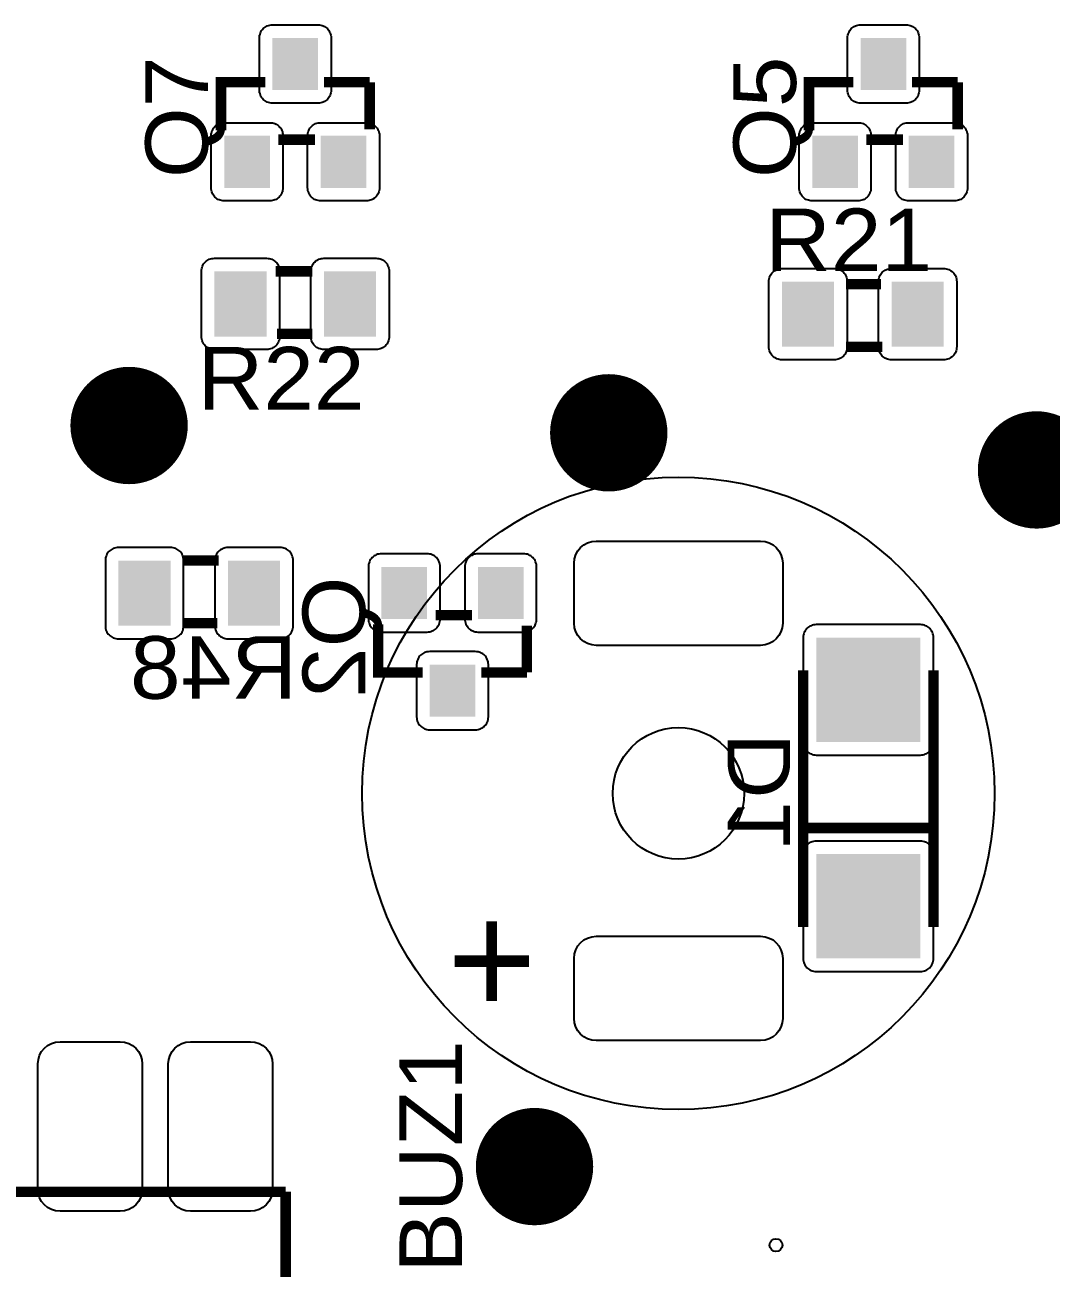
# Model space of a CAD drawing. Header units: inches. Extents: x 18.7 to 39.4, y 4.3 to 20.5.
# Drawn here: x 33.558 to 34.738, y 12.969 to 14.4 of the extents above; entities that cross this region are included whole.
import ezdxf

# ---------------------------------------------------------------- set-up
doc = ezdxf.new("R2010")
doc.units = ezdxf.units.IN
doc.header["$MEASUREMENT"] = 0
doc.styles.get("Standard").update_dxf_attribs({"font": 'arial.ttf'})

# ---------------------------------------------------------------- blocks, each defined once
blk = doc.blocks.new('RPAD')
blk.add_trace([(-0.5, -0.5), (-0.5, 0.5), (0.5, -0.5), (0.5, 0.5)])
blk = doc.blocks.new('EPAD')
at = {"const_width": 0.5}
blk.add_lwpolyline([(-0.25, 0, 1), (0.25, 0, 1)], format="xyb", close=True, dxfattribs=at)
blk = doc.blocks.new('NextionControl')
for points in [[(46.8573, 12.9191), (46.8048, 12.9191), (46.8033, 12.9192), (46.8018, 12.9194), (46.8003, 12.9198), (46.7989, 12.9203), (46.7976, 12.9209), (46.7964, 12.9216), (46.7952, 12.9225), (46.7942, 12.9234), (46.7932, 12.9245), (46.7924, 12.9257), (46.7916, 12.9269), (46.791, 12.9282), (46.7905, 12.9296), (46.7901, 12.931), (46.7899, 12.9326), (46.7898, 12.9341), (46.7898, 12.9941), (46.7899, 12.9957), (46.7901, 12.9972), (46.7905, 12.9986), (46.791, 13), (46.7916, 13.0013), (46.7924, 13.0026), (46.7932, 13.0037), (46.7942, 13.0048), (46.7952, 13.0057), (46.7964, 13.0066), (46.7976, 13.0073), (46.7989, 13.008), (46.8003, 13.0084), (46.8018, 13.0088), (46.8033, 13.009), (46.8048, 13.0091), (46.8573, 13.0091), (46.8589, 13.009), (46.8604, 13.0088), (46.8619, 13.0084), (46.8632, 13.008), (46.8646, 13.0073), (46.8658, 13.0066), (46.8669, 13.0057), (46.868, 13.0048), (46.869, 13.0037), (46.8698, 13.0026), (46.8706, 13.0013), (46.8712, 13), (46.8717, 12.9986), (46.872, 12.9972), (46.8723, 12.9957), (46.8723, 12.9941), (46.8723, 12.9341), (46.8723, 12.9326), (46.872, 12.931), (46.8717, 12.9296), (46.8712, 12.9282), (46.8706, 12.9269), (46.8698, 12.9257), (46.869, 12.9245), (46.868, 12.9234), (46.8669, 12.9225), (46.8658, 12.9216), (46.8646, 12.9209), (46.8632, 12.9203), (46.8619, 12.9198), (46.8604, 12.9194), (46.8589, 12.9192), (46.8573, 12.9191)], [(47.5338, 12.9191), (47.4813, 12.9191), (47.4798, 12.9192), (47.4783, 12.9194), (47.4768, 12.9198), (47.4754, 12.9203), (47.4741, 12.9209), (47.4729, 12.9216), (47.4717, 12.9225), (47.4707, 12.9234), (47.4697, 12.9245), (47.4689, 12.9257), (47.4681, 12.9269), (47.4675, 12.9282), (47.467, 12.9296), (47.4666, 12.931), (47.4664, 12.9326), (47.4663, 12.9341), (47.4663, 12.9941), (47.4664, 12.9957), (47.4666, 12.9972), (47.467, 12.9986), (47.4675, 13), (47.4681, 13.0013), (47.4689, 13.0026), (47.4697, 13.0037), (47.4707, 13.0048), (47.4717, 13.0057), (47.4729, 13.0066), (47.4741, 13.0073), (47.4754, 13.008), (47.4768, 13.0084), (47.4783, 13.0088), (47.4798, 13.009), (47.4813, 13.0091), (47.5338, 13.0091), (47.5354, 13.009), (47.5369, 13.0088), (47.5384, 13.0084), (47.5397, 13.008), (47.5411, 13.0073), (47.5423, 13.0066), (47.5434, 13.0057), (47.5445, 13.0048), (47.5455, 13.0037), (47.5463, 13.0026), (47.5471, 13.0013), (47.5477, 13), (47.5482, 12.9986), (47.5485, 12.9972), (47.5488, 12.9957), (47.5488, 12.9941), (47.5488, 12.9341), (47.5488, 12.9326), (47.5485, 12.931), (47.5482, 12.9296), (47.5477, 12.9282), (47.5471, 12.9269), (47.5463, 12.9257), (47.5455, 12.9245), (47.5445, 12.9234), (47.5434, 12.9225), (47.5423, 12.9216), (47.5411, 12.9209), (47.5397, 12.9203), (47.5384, 12.9198), (47.5369, 12.9194), (47.5354, 12.9192), (47.5338, 12.9191)], [(46.8018, 12.8066), (46.7493, 12.8066), (46.7478, 12.8067), (46.7463, 12.8069), (46.7448, 12.8073), (46.7434, 12.8078), (46.7421, 12.8084), (46.7409, 12.8091), (46.7397, 12.81), (46.7387, 12.8109), (46.7377, 12.812), (46.7369, 12.8132), (46.7361, 12.8144), (46.7355, 12.8157), (46.735, 12.8171), (46.7346, 12.8185), (46.7344, 12.8201), (46.7343, 12.8216), (46.7343, 12.8816), (46.7344, 12.8832), (46.7346, 12.8847), (46.735, 12.8861), (46.7355, 12.8875), (46.7361, 12.8888), (46.7369, 12.8901), (46.7377, 12.8912), (46.7387, 12.8923), (46.7397, 12.8932), (46.7409, 12.8941), (46.7421, 12.8948), (46.7434, 12.8955), (46.7448, 12.8959), (46.7463, 12.8963), (46.7478, 12.8965), (46.7493, 12.8966), (46.8018, 12.8966), (46.8034, 12.8965), (46.8049, 12.8963), (46.8064, 12.8959), (46.8077, 12.8955), (46.8091, 12.8948), (46.8103, 12.8941), (46.8114, 12.8932), (46.8125, 12.8923), (46.8135, 12.8912), (46.8143, 12.8901), (46.8151, 12.8888), (46.8157, 12.8875), (46.8162, 12.8861), (46.8165, 12.8847), (46.8168, 12.8832), (46.8168, 12.8816), (46.8168, 12.8216), (46.8168, 12.8201), (46.8165, 12.8185), (46.8162, 12.8171), (46.8157, 12.8157), (46.8151, 12.8144), (46.8143, 12.8132), (46.8135, 12.812), (46.8125, 12.8109), (46.8114, 12.81), (46.8103, 12.8091), (46.8091, 12.8084), (46.8077, 12.8078), (46.8064, 12.8073), (46.8049, 12.8069), (46.8034, 12.8067), (46.8018, 12.8066)], [(46.9128, 12.8066), (46.8603, 12.8066), (46.8588, 12.8067), (46.8573, 12.8069), (46.8558, 12.8073), (46.8544, 12.8078), (46.8531, 12.8084), (46.8519, 12.8091), (46.8507, 12.81), (46.8497, 12.8109), (46.8487, 12.812), (46.8479, 12.8132), (46.8471, 12.8144), (46.8465, 12.8157), (46.846, 12.8171), (46.8456, 12.8185), (46.8454, 12.8201), (46.8453, 12.8216), (46.8453, 12.8816), (46.8454, 12.8832), (46.8456, 12.8847), (46.846, 12.8861), (46.8465, 12.8875), (46.8471, 12.8888), (46.8479, 12.8901), (46.8487, 12.8912), (46.8497, 12.8923), (46.8507, 12.8932), (46.8519, 12.8941), (46.8531, 12.8948), (46.8544, 12.8955), (46.8558, 12.8959), (46.8573, 12.8963), (46.8588, 12.8965), (46.8603, 12.8966), (46.9128, 12.8966), (46.9144, 12.8965), (46.9159, 12.8963), (46.9174, 12.8959), (46.9187, 12.8955), (46.9201, 12.8948), (46.9213, 12.8941), (46.9224, 12.8932), (46.9235, 12.8923), (46.9245, 12.8912), (46.9253, 12.8901), (46.9261, 12.8888), (46.9267, 12.8875), (46.9272, 12.8861), (46.9275, 12.8847), (46.9278, 12.8832), (46.9278, 12.8816), (46.9278, 12.8216), (46.9278, 12.8201), (46.9275, 12.8185), (46.9272, 12.8171), (46.9267, 12.8157), (46.9261, 12.8144), (46.9253, 12.8132), (46.9245, 12.812), (46.9235, 12.8109), (46.9224, 12.81), (46.9213, 12.8091), (46.9201, 12.8084), (46.9187, 12.8078), (46.9174, 12.8073), (46.9159, 12.8069), (46.9144, 12.8067), (46.9128, 12.8066)], [(47.4783, 12.8066), (47.4258, 12.8066), (47.4243, 12.8067), (47.4228, 12.8069), (47.4213, 12.8073), (47.4199, 12.8078), (47.4186, 12.8084), (47.4174, 12.8091), (47.4162, 12.81), (47.4152, 12.8109), (47.4142, 12.812), (47.4134, 12.8132), (47.4126, 12.8144), (47.412, 12.8157), (47.4115, 12.8171), (47.4111, 12.8185), (47.4109, 12.8201), (47.4108, 12.8216), (47.4108, 12.8816), (47.4109, 12.8832), (47.4111, 12.8847), (47.4115, 12.8861), (47.412, 12.8875), (47.4126, 12.8888), (47.4134, 12.8901), (47.4142, 12.8912), (47.4152, 12.8923), (47.4162, 12.8932), (47.4174, 12.8941), (47.4186, 12.8948), (47.4199, 12.8955), (47.4213, 12.8959), (47.4228, 12.8963), (47.4243, 12.8965), (47.4258, 12.8966), (47.4783, 12.8966), (47.4799, 12.8965), (47.4814, 12.8963), (47.4829, 12.8959), (47.4842, 12.8955), (47.4856, 12.8948), (47.4868, 12.8941), (47.4879, 12.8932), (47.489, 12.8923), (47.49, 12.8912), (47.4908, 12.8901), (47.4916, 12.8888), (47.4922, 12.8875), (47.4927, 12.8861), (47.493, 12.8847), (47.4933, 12.8832), (47.4933, 12.8816), (47.4933, 12.8216), (47.4933, 12.8201), (47.493, 12.8185), (47.4927, 12.8171), (47.4922, 12.8157), (47.4916, 12.8144), (47.4908, 12.8132), (47.49, 12.812), (47.489, 12.8109), (47.4879, 12.81), (47.4868, 12.8091), (47.4856, 12.8084), (47.4842, 12.8078), (47.4829, 12.8073), (47.4814, 12.8069), (47.4799, 12.8067), (47.4783, 12.8066)], [(47.5893, 12.8066), (47.5368, 12.8066), (47.5353, 12.8067), (47.5338, 12.8069), (47.5323, 12.8073), (47.5309, 12.8078), (47.5296, 12.8084), (47.5284, 12.8091), (47.5272, 12.81), (47.5262, 12.8109), (47.5252, 12.812), (47.5244, 12.8132), (47.5236, 12.8144), (47.523, 12.8157), (47.5225, 12.8171), (47.5221, 12.8185), (47.5219, 12.8201), (47.5218, 12.8216), (47.5218, 12.8816), (47.5219, 12.8832), (47.5221, 12.8847), (47.5225, 12.8861), (47.523, 12.8875), (47.5236, 12.8888), (47.5244, 12.8901), (47.5252, 12.8912), (47.5262, 12.8923), (47.5272, 12.8932), (47.5284, 12.8941), (47.5296, 12.8948), (47.5309, 12.8955), (47.5323, 12.8959), (47.5338, 12.8963), (47.5353, 12.8965), (47.5368, 12.8966), (47.5893, 12.8966), (47.5909, 12.8965), (47.5924, 12.8963), (47.5939, 12.8959), (47.5952, 12.8955), (47.5966, 12.8948), (47.5978, 12.8941), (47.5989, 12.8932), (47.6, 12.8923), (47.601, 12.8912), (47.6018, 12.8901), (47.6026, 12.8888), (47.6032, 12.8875), (47.6037, 12.8861), (47.604, 12.8847), (47.6043, 12.8832), (47.6043, 12.8816), (47.6043, 12.8216), (47.6043, 12.8201), (47.604, 12.8185), (47.6037, 12.8171), (47.6032, 12.8157), (47.6026, 12.8144), (47.6018, 12.8132), (47.601, 12.812), (47.6, 12.8109), (47.5989, 12.81), (47.5978, 12.8091), (47.5966, 12.8084), (47.5952, 12.8078), (47.5939, 12.8073), (47.5924, 12.8069), (47.5909, 12.8067), (47.5893, 12.8066)], [(46.7981, 12.6356), (46.7381, 12.6356), (46.7365, 12.6357), (46.735, 12.6359), (46.7336, 12.6363), (46.7322, 12.6368), (46.7309, 12.6374), (46.7296, 12.6381), (46.7285, 12.639), (46.7274, 12.6399), (46.7265, 12.641), (46.7256, 12.6422), (46.7249, 12.6434), (46.7243, 12.6447), (46.7238, 12.6461), (46.7234, 12.6475), (46.7232, 12.6491), (46.7231, 12.6506), (46.7231, 12.7256), (46.7232, 12.7272), (46.7234, 12.7287), (46.7238, 12.7301), (46.7243, 12.7315), (46.7249, 12.7328), (46.7256, 12.7341), (46.7265, 12.7352), (46.7274, 12.7363), (46.7285, 12.7372), (46.7296, 12.7381), (46.7309, 12.7388), (46.7322, 12.7395), (46.7336, 12.7399), (46.735, 12.7403), (46.7365, 12.7405), (46.7381, 12.7406), (46.7981, 12.7406), (46.7997, 12.7405), (46.8012, 12.7403), (46.8026, 12.7399), (46.804, 12.7395), (46.8053, 12.7388), (46.8065, 12.7381), (46.8077, 12.7372), (46.8088, 12.7363), (46.8097, 12.7352), (46.8106, 12.7341), (46.8113, 12.7328), (46.8119, 12.7315), (46.8124, 12.7301), (46.8128, 12.7287), (46.813, 12.7272), (46.8131, 12.7256), (46.8131, 12.6506), (46.813, 12.6491), (46.8128, 12.6475), (46.8124, 12.6461), (46.8119, 12.6447), (46.8113, 12.6434), (46.8106, 12.6422), (46.8097, 12.641), (46.8088, 12.6399), (46.8077, 12.639), (46.8065, 12.6381), (46.8053, 12.6374), (46.804, 12.6368), (46.8026, 12.6363), (46.8012, 12.6359), (46.7997, 12.6357), (46.7981, 12.6356)], [(46.9241, 12.6356), (46.8641, 12.6356), (46.8625, 12.6357), (46.861, 12.6359), (46.8596, 12.6363), (46.8582, 12.6368), (46.8569, 12.6374), (46.8556, 12.6381), (46.8545, 12.639), (46.8534, 12.6399), (46.8525, 12.641), (46.8516, 12.6422), (46.8509, 12.6434), (46.8503, 12.6447), (46.8498, 12.6461), (46.8494, 12.6475), (46.8492, 12.6491), (46.8491, 12.6506), (46.8491, 12.7256), (46.8492, 12.7272), (46.8494, 12.7287), (46.8498, 12.7301), (46.8503, 12.7315), (46.8509, 12.7328), (46.8516, 12.7341), (46.8525, 12.7352), (46.8534, 12.7363), (46.8545, 12.7372), (46.8556, 12.7381), (46.8569, 12.7388), (46.8582, 12.7395), (46.8596, 12.7399), (46.861, 12.7403), (46.8625, 12.7405), (46.8641, 12.7406), (46.9241, 12.7406), (46.9257, 12.7405), (46.9272, 12.7403), (46.9286, 12.7399), (46.93, 12.7395), (46.9313, 12.7388), (46.9325, 12.7381), (46.9337, 12.7372), (46.9348, 12.7363), (46.9357, 12.7352), (46.9366, 12.7341), (46.9373, 12.7328), (46.9379, 12.7315), (46.9384, 12.7301), (46.9388, 12.7287), (46.939, 12.7272), (46.9391, 12.7256), (46.9391, 12.6506), (46.939, 12.6491), (46.9388, 12.6475), (46.9384, 12.6461), (46.9379, 12.6447), (46.9373, 12.6434), (46.9366, 12.6422), (46.9357, 12.641), (46.9348, 12.6399), (46.9337, 12.639), (46.9325, 12.6381), (46.9313, 12.6374), (46.93, 12.6368), (46.9286, 12.6363), (46.9272, 12.6359), (46.9257, 12.6357), (46.9241, 12.6356)], [(47.391, 12.7288), (47.451, 12.7288), (47.4525, 12.7287), (47.454, 12.7285), (47.4555, 12.7281), (47.4569, 12.7276), (47.4582, 12.727), (47.4594, 12.7263), (47.4606, 12.7254), (47.4616, 12.7245), (47.4626, 12.7234), (47.4635, 12.7223), (47.4642, 12.721), (47.4648, 12.7197), (47.4653, 12.7183), (47.4657, 12.7169), (47.4659, 12.7154), (47.466, 12.7138), (47.466, 12.6388), (47.4659, 12.6372), (47.4657, 12.6357), (47.4653, 12.6343), (47.4648, 12.6329), (47.4642, 12.6316), (47.4635, 12.6303), (47.4626, 12.6292), (47.4616, 12.6281), (47.4606, 12.6272), (47.4594, 12.6263), (47.4582, 12.6256), (47.4569, 12.625), (47.4555, 12.6245), (47.454, 12.6241), (47.4525, 12.6239), (47.451, 12.6238), (47.391, 12.6238), (47.3894, 12.6239), (47.3879, 12.6241), (47.3865, 12.6245), (47.3851, 12.625), (47.3838, 12.6256), (47.3825, 12.6263), (47.3814, 12.6272), (47.3803, 12.6281), (47.3793, 12.6292), (47.3785, 12.6303), (47.3778, 12.6316), (47.3771, 12.6329), (47.3766, 12.6343), (47.3763, 12.6357), (47.376, 12.6372), (47.376, 12.6388), (47.376, 12.7138), (47.376, 12.7154), (47.3763, 12.7169), (47.3766, 12.7183), (47.3771, 12.7197), (47.3778, 12.721), (47.3785, 12.7223), (47.3793, 12.7234), (47.3803, 12.7245), (47.3814, 12.7254), (47.3825, 12.7263), (47.3838, 12.727), (47.3851, 12.7276), (47.3865, 12.7281), (47.3879, 12.7285), (47.3894, 12.7287), (47.391, 12.7288)], [(47.517, 12.7288), (47.577, 12.7288), (47.5785, 12.7287), (47.58, 12.7285), (47.5815, 12.7281), (47.5829, 12.7276), (47.5842, 12.727), (47.5854, 12.7263), (47.5866, 12.7254), (47.5876, 12.7245), (47.5886, 12.7234), (47.5895, 12.7223), (47.5902, 12.721), (47.5908, 12.7197), (47.5913, 12.7183), (47.5917, 12.7169), (47.5919, 12.7154), (47.592, 12.7138), (47.592, 12.6388), (47.5919, 12.6372), (47.5917, 12.6357), (47.5913, 12.6343), (47.5908, 12.6329), (47.5902, 12.6316), (47.5895, 12.6303), (47.5886, 12.6292), (47.5876, 12.6281), (47.5866, 12.6272), (47.5854, 12.6263), (47.5842, 12.6256), (47.5829, 12.625), (47.5815, 12.6245), (47.58, 12.6241), (47.5785, 12.6239), (47.577, 12.6238), (47.517, 12.6238), (47.5154, 12.6239), (47.5139, 12.6241), (47.5125, 12.6245), (47.5111, 12.625), (47.5098, 12.6256), (47.5085, 12.6263), (47.5074, 12.6272), (47.5063, 12.6281), (47.5053, 12.6292), (47.5045, 12.6303), (47.5038, 12.6316), (47.5031, 12.6329), (47.5026, 12.6343), (47.5023, 12.6357), (47.502, 12.6372), (47.502, 12.6388), (47.502, 12.7138), (47.502, 12.7154), (47.5023, 12.7169), (47.5026, 12.7183), (47.5031, 12.7197), (47.5038, 12.721), (47.5045, 12.7223), (47.5053, 12.7234), (47.5063, 12.7245), (47.5074, 12.7254), (47.5085, 12.7263), (47.5098, 12.727), (47.5111, 12.7276), (47.5125, 12.7281), (47.5139, 12.7285), (47.5154, 12.7287), (47.517, 12.7288)], [(47.1518, 12.3208), (47.1518, 12.3898), (47.1523, 12.395), (47.1538, 12.3999), (47.1561, 12.4042), (47.1592, 12.408), (47.1629, 12.411), (47.1673, 12.4134), (47.1721, 12.4148), (47.1773, 12.4153), (47.3663, 12.4153), (47.3715, 12.4148), (47.3763, 12.4134), (47.3807, 12.411), (47.3844, 12.408), (47.3875, 12.4042), (47.3898, 12.3999), (47.3913, 12.395), (47.3918, 12.3898), (47.3918, 12.3208), (47.3913, 12.3156), (47.3898, 12.3108), (47.3875, 12.3065), (47.3844, 12.3027), (47.3807, 12.2996), (47.3763, 12.2973), (47.3715, 12.2958), (47.3663, 12.2953), (47.1773, 12.2953), (47.1721, 12.2958), (47.1673, 12.2973), (47.1629, 12.2996), (47.1592, 12.3027), (47.1561, 12.3065), (47.1538, 12.3108), (47.1523, 12.3156), (47.1518, 12.3208)], [(46.6276, 12.3028), (46.6876, 12.3028), (46.6892, 12.3029), (46.6907, 12.3031), (46.6921, 12.3035), (46.6935, 12.304), (46.6948, 12.3046), (46.6961, 12.3054), (46.6972, 12.3062), (46.6983, 12.3072), (46.6993, 12.3082), (46.7001, 12.3094), (46.7008, 12.3106), (46.7015, 12.3119), (46.702, 12.3133), (46.7023, 12.3148), (46.7026, 12.3163), (46.7026, 12.3178), (46.7026, 12.3928), (46.7026, 12.3944), (46.7023, 12.3959), (46.702, 12.3973), (46.7015, 12.3987), (46.7008, 12.4), (46.7001, 12.4013), (46.6993, 12.4024), (46.6983, 12.4035), (46.6972, 12.4045), (46.6961, 12.4053), (46.6948, 12.406), (46.6935, 12.4067), (46.6921, 12.4072), (46.6907, 12.4075), (46.6892, 12.4078), (46.6876, 12.4078), (46.6276, 12.4078), (46.6261, 12.4078), (46.6246, 12.4075), (46.6231, 12.4072), (46.6217, 12.4067), (46.6204, 12.406), (46.6192, 12.4053), (46.618, 12.4045), (46.617, 12.4035), (46.616, 12.4024), (46.6151, 12.4013), (46.6144, 12.4), (46.6138, 12.3987), (46.6133, 12.3973), (46.6129, 12.3959), (46.6127, 12.3944), (46.6126, 12.3928), (46.6126, 12.3178), (46.6127, 12.3163), (46.6129, 12.3148), (46.6133, 12.3133), (46.6138, 12.3119), (46.6144, 12.3106), (46.6151, 12.3094), (46.616, 12.3082), (46.617, 12.3072), (46.618, 12.3062), (46.6192, 12.3054), (46.6204, 12.3046), (46.6217, 12.304), (46.6231, 12.3035), (46.6246, 12.3031), (46.6261, 12.3029), (46.6276, 12.3028)], [(46.7536, 12.3028), (46.8136, 12.3028), (46.8152, 12.3029), (46.8167, 12.3031), (46.8181, 12.3035), (46.8195, 12.304), (46.8208, 12.3046), (46.8221, 12.3054), (46.8232, 12.3062), (46.8243, 12.3072), (46.8253, 12.3082), (46.8261, 12.3094), (46.8268, 12.3106), (46.8275, 12.3119), (46.828, 12.3133), (46.8283, 12.3148), (46.8286, 12.3163), (46.8286, 12.3178), (46.8286, 12.3928), (46.8286, 12.3944), (46.8283, 12.3959), (46.828, 12.3973), (46.8275, 12.3987), (46.8268, 12.4), (46.8261, 12.4013), (46.8253, 12.4024), (46.8243, 12.4035), (46.8232, 12.4045), (46.8221, 12.4053), (46.8208, 12.406), (46.8195, 12.4067), (46.8181, 12.4072), (46.8167, 12.4075), (46.8152, 12.4078), (46.8136, 12.4078), (46.7536, 12.4078), (46.7521, 12.4078), (46.7506, 12.4075), (46.7491, 12.4072), (46.7477, 12.4067), (46.7464, 12.406), (46.7452, 12.4053), (46.744, 12.4045), (46.743, 12.4035), (46.742, 12.4024), (46.7411, 12.4013), (46.7404, 12.4), (46.7398, 12.3987), (46.7393, 12.3973), (46.7389, 12.3959), (46.7387, 12.3944), (46.7386, 12.3928), (46.7386, 12.3178), (46.7387, 12.3163), (46.7389, 12.3148), (46.7393, 12.3133), (46.7398, 12.3119), (46.7404, 12.3106), (46.7411, 12.3094), (46.742, 12.3082), (46.743, 12.3072), (46.744, 12.3062), (46.7452, 12.3054), (46.7464, 12.3046), (46.7477, 12.304), (46.7491, 12.3035), (46.7506, 12.3031), (46.7521, 12.3029), (46.7536, 12.3028)], [(46.9827, 12.4006), (46.9302, 12.4006), (46.9286, 12.4005), (46.9271, 12.4003), (46.9257, 12.4), (46.9243, 12.3995), (46.923, 12.3988), (46.9218, 12.3981), (46.9206, 12.3972), (46.9195, 12.3963), (46.9186, 12.3952), (46.9177, 12.3941), (46.917, 12.3928), (46.9164, 12.3915), (46.9159, 12.3901), (46.9155, 12.3887), (46.9153, 12.3872), (46.9152, 12.3856), (46.9152, 12.3256), (46.9153, 12.3241), (46.9155, 12.3226), (46.9159, 12.3211), (46.9164, 12.3197), (46.917, 12.3184), (46.9177, 12.3172), (46.9186, 12.316), (46.9195, 12.315), (46.9206, 12.314), (46.9218, 12.3131), (46.923, 12.3124), (46.9243, 12.3118), (46.9257, 12.3113), (46.9271, 12.3109), (46.9286, 12.3107), (46.9302, 12.3106), (46.9827, 12.3106), (46.9843, 12.3107), (46.9858, 12.3109), (46.9872, 12.3113), (46.9886, 12.3118), (46.9899, 12.3124), (46.9912, 12.3131), (46.9923, 12.314), (46.9934, 12.315), (46.9943, 12.316), (46.9952, 12.3172), (46.9959, 12.3184), (46.9965, 12.3197), (46.997, 12.3211), (46.9974, 12.3226), (46.9976, 12.3241), (46.9977, 12.3256), (46.9977, 12.3856), (46.9976, 12.3872), (46.9974, 12.3887), (46.997, 12.3901), (46.9965, 12.3915), (46.9959, 12.3928), (46.9952, 12.3941), (46.9943, 12.3952), (46.9934, 12.3963), (46.9923, 12.3972), (46.9912, 12.3981), (46.9899, 12.3988), (46.9886, 12.3995), (46.9872, 12.4), (46.9858, 12.4003), (46.9843, 12.4005), (46.9827, 12.4006)], [(47.0937, 12.4006), (47.0412, 12.4006), (47.0396, 12.4005), (47.0381, 12.4003), (47.0367, 12.4), (47.0353, 12.3995), (47.034, 12.3988), (47.0328, 12.3981), (47.0316, 12.3972), (47.0305, 12.3963), (47.0296, 12.3952), (47.0287, 12.3941), (47.028, 12.3928), (47.0274, 12.3915), (47.0269, 12.3901), (47.0265, 12.3887), (47.0263, 12.3872), (47.0262, 12.3856), (47.0262, 12.3256), (47.0263, 12.3241), (47.0265, 12.3226), (47.0269, 12.3211), (47.0274, 12.3197), (47.028, 12.3184), (47.0287, 12.3172), (47.0296, 12.316), (47.0305, 12.315), (47.0316, 12.314), (47.0328, 12.3131), (47.034, 12.3124), (47.0353, 12.3118), (47.0367, 12.3113), (47.0381, 12.3109), (47.0396, 12.3107), (47.0412, 12.3106), (47.0937, 12.3106), (47.0953, 12.3107), (47.0968, 12.3109), (47.0982, 12.3113), (47.0996, 12.3118), (47.1009, 12.3124), (47.1022, 12.3131), (47.1033, 12.314), (47.1044, 12.315), (47.1053, 12.316), (47.1062, 12.3172), (47.1069, 12.3184), (47.1075, 12.3197), (47.108, 12.3211), (47.1084, 12.3226), (47.1086, 12.3241), (47.1087, 12.3256), (47.1087, 12.3856), (47.1086, 12.3872), (47.1084, 12.3887), (47.108, 12.3901), (47.1075, 12.3915), (47.1069, 12.3928), (47.1062, 12.3941), (47.1053, 12.3952), (47.1044, 12.3963), (47.1033, 12.3972), (47.1022, 12.3981), (47.1009, 12.3988), (47.0996, 12.3995), (47.0982, 12.4), (47.0968, 12.4003), (47.0953, 12.4005), (47.0937, 12.4006)], [(47.4153, 12.3041), (47.4153, 12.1841), (47.4154, 12.1825), (47.4156, 12.181), (47.416, 12.1796), (47.4165, 12.1782), (47.4171, 12.1769), (47.4178, 12.1756), (47.4187, 12.1745), (47.4196, 12.1734), (47.4207, 12.1725), (47.4218, 12.1716), (47.4231, 12.1709), (47.4244, 12.1703), (47.4258, 12.1698), (47.4272, 12.1694), (47.4287, 12.1692), (47.4303, 12.1691), (47.5503, 12.1691), (47.5519, 12.1692), (47.5534, 12.1694), (47.5548, 12.1698), (47.5562, 12.1703), (47.5575, 12.1709), (47.5588, 12.1716), (47.5599, 12.1725), (47.561, 12.1734), (47.5619, 12.1745), (47.5628, 12.1756), (47.5635, 12.1769), (47.5641, 12.1782), (47.5646, 12.1796), (47.565, 12.181), (47.5652, 12.1825), (47.5653, 12.1841), (47.5653, 12.3041), (47.5652, 12.3057), (47.565, 12.3072), (47.5646, 12.3086), (47.5641, 12.31), (47.5635, 12.3113), (47.5628, 12.3125), (47.5619, 12.3137), (47.561, 12.3148), (47.5599, 12.3157), (47.5588, 12.3166), (47.5575, 12.3173), (47.5562, 12.3179), (47.5548, 12.3184), (47.5534, 12.3188), (47.5519, 12.319), (47.5503, 12.3191), (47.4303, 12.3191), (47.4287, 12.319), (47.4272, 12.3188), (47.4258, 12.3184), (47.4244, 12.3179), (47.4231, 12.3173), (47.4218, 12.3166), (47.4207, 12.3157), (47.4196, 12.3148), (47.4187, 12.3137), (47.4178, 12.3125), (47.4171, 12.3113), (47.4165, 12.31), (47.416, 12.3086), (47.4156, 12.3072), (47.4154, 12.3057), (47.4153, 12.3041)], [(47.0382, 12.2881), (46.9857, 12.2881), (46.9841, 12.288), (46.9826, 12.2878), (46.9812, 12.2875), (46.9798, 12.287), (46.9785, 12.2863), (46.9773, 12.2856), (46.9761, 12.2847), (46.975, 12.2838), (46.9741, 12.2827), (46.9732, 12.2816), (46.9725, 12.2803), (46.9719, 12.279), (46.9714, 12.2776), (46.971, 12.2762), (46.9708, 12.2747), (46.9707, 12.2731), (46.9707, 12.2131), (46.9708, 12.2116), (46.971, 12.2101), (46.9714, 12.2086), (46.9719, 12.2072), (46.9725, 12.2059), (46.9732, 12.2047), (46.9741, 12.2035), (46.975, 12.2025), (46.9761, 12.2015), (46.9773, 12.2006), (46.9785, 12.1999), (46.9798, 12.1993), (46.9812, 12.1988), (46.9826, 12.1984), (46.9841, 12.1982), (46.9857, 12.1981), (47.0382, 12.1981), (47.0398, 12.1982), (47.0413, 12.1984), (47.0427, 12.1988), (47.0441, 12.1993), (47.0454, 12.1999), (47.0467, 12.2006), (47.0478, 12.2015), (47.0489, 12.2025), (47.0498, 12.2035), (47.0507, 12.2047), (47.0514, 12.2059), (47.052, 12.2072), (47.0525, 12.2086), (47.0529, 12.2101), (47.0531, 12.2116), (47.0532, 12.2131), (47.0532, 12.2731), (47.0531, 12.2747), (47.0529, 12.2762), (47.0525, 12.2776), (47.052, 12.279), (47.0514, 12.2803), (47.0507, 12.2816), (47.0498, 12.2827), (47.0489, 12.2838), (47.0478, 12.2847), (47.0467, 12.2856), (47.0454, 12.2863), (47.0441, 12.287), (47.0427, 12.2875), (47.0413, 12.2878), (47.0398, 12.288), (47.0382, 12.2881)], [(47.4153, 12.0551), (47.4153, 11.9351), (47.4154, 11.9335), (47.4156, 11.932), (47.416, 11.9306), (47.4165, 11.9292), (47.4171, 11.9279), (47.4178, 11.9266), (47.4187, 11.9255), (47.4196, 11.9244), (47.4207, 11.9235), (47.4218, 11.9226), (47.4231, 11.9219), (47.4244, 11.9213), (47.4258, 11.9208), (47.4272, 11.9204), (47.4287, 11.9202), (47.4303, 11.9201), (47.5503, 11.9201), (47.5519, 11.9202), (47.5534, 11.9204), (47.5548, 11.9208), (47.5562, 11.9213), (47.5575, 11.9219), (47.5588, 11.9226), (47.5599, 11.9235), (47.561, 11.9244), (47.5619, 11.9255), (47.5628, 11.9266), (47.5635, 11.9279), (47.5641, 11.9292), (47.5646, 11.9306), (47.565, 11.932), (47.5652, 11.9335), (47.5653, 11.9351), (47.5653, 12.0551), (47.5652, 12.0567), (47.565, 12.0582), (47.5646, 12.0596), (47.5641, 12.061), (47.5635, 12.0623), (47.5628, 12.0635), (47.5619, 12.0647), (47.561, 12.0658), (47.5599, 12.0667), (47.5588, 12.0676), (47.5575, 12.0683), (47.5562, 12.0689), (47.5548, 12.0694), (47.5534, 12.0698), (47.5519, 12.07), (47.5503, 12.0701), (47.4303, 12.0701), (47.4287, 12.07), (47.4272, 12.0698), (47.4258, 12.0694), (47.4244, 12.0689), (47.4231, 12.0683), (47.4218, 12.0676), (47.4207, 12.0667), (47.4196, 12.0658), (47.4187, 12.0647), (47.4178, 12.0635), (47.4171, 12.0623), (47.4165, 12.061), (47.416, 12.0596), (47.4156, 12.0582), (47.4154, 12.0567), (47.4153, 12.0551)], [(47.1518, 11.8661), (47.1518, 11.9351), (47.1523, 11.9403), (47.1538, 11.9451), (47.1561, 11.9495), (47.1592, 11.9532), (47.1629, 11.9563), (47.1673, 11.9586), (47.1721, 11.9601), (47.1773, 11.9606), (47.3663, 11.9606), (47.3715, 11.9601), (47.3763, 11.9586), (47.3807, 11.9563), (47.3844, 11.9532), (47.3875, 11.9495), (47.3898, 11.9451), (47.3913, 11.9403), (47.3918, 11.9351), (47.3918, 11.8661), (47.3913, 11.8609), (47.3898, 11.8561), (47.3875, 11.8517), (47.3844, 11.848), (47.3807, 11.8449), (47.3763, 11.8426), (47.3715, 11.8411), (47.3663, 11.8406), (47.1773, 11.8406), (47.1721, 11.8411), (47.1673, 11.8426), (47.1629, 11.8449), (47.1592, 11.848), (47.1561, 11.8517), (47.1538, 11.8561), (47.1523, 11.8609), (47.1518, 11.8661)], [(46.6295, 11.6442), (46.5605, 11.6442), (46.5553, 11.6447), (46.5505, 11.6461), (46.5462, 11.6484), (46.5424, 11.6515), (46.5393, 11.6553), (46.537, 11.6596), (46.5355, 11.6644), (46.535, 11.6697), (46.535, 11.8137), (46.5355, 11.8189), (46.537, 11.8237), (46.5393, 11.828), (46.5424, 11.8318), (46.5462, 11.8349), (46.5505, 11.8372), (46.5553, 11.8386), (46.5605, 11.8392), (46.6295, 11.8392), (46.6347, 11.8386), (46.6396, 11.8372), (46.6439, 11.8349), (46.6477, 11.8318), (46.6507, 11.828), (46.6531, 11.8237), (46.6545, 11.8189), (46.655, 11.8137), (46.655, 11.6697), (46.6545, 11.6644), (46.6531, 11.6596), (46.6507, 11.6553), (46.6477, 11.6515), (46.6439, 11.6484), (46.6396, 11.6461), (46.6347, 11.6447), (46.6295, 11.6442)], [(46.7795, 11.6442), (46.7105, 11.6442), (46.7053, 11.6447), (46.7005, 11.6461), (46.6962, 11.6484), (46.6924, 11.6515), (46.6893, 11.6553), (46.687, 11.6596), (46.6855, 11.6644), (46.685, 11.6697), (46.685, 11.8137), (46.6855, 11.8189), (46.687, 11.8237), (46.6893, 11.828), (46.6924, 11.8318), (46.6962, 11.8349), (46.7005, 11.8372), (46.7053, 11.8386), (46.7105, 11.8392), (46.7795, 11.8392), (46.7847, 11.8386), (46.7896, 11.8372), (46.7939, 11.8349), (46.7977, 11.8318), (46.8007, 11.828), (46.8031, 11.8237), (46.8045, 11.8189), (46.805, 11.8137), (46.805, 11.6697), (46.8045, 11.6644), (46.8031, 11.6596), (46.8007, 11.6553), (46.7977, 11.6515), (46.7939, 11.6484), (46.7896, 11.6461), (46.7847, 11.6447), (46.7795, 11.6442)]]:
    blk.add_lwpolyline(points, close=True)
at = {"const_width": 0.012}
for points in [[(46.7456, 12.8876), (46.7456, 12.9431), (46.7966, 12.9431)], [(46.7456, 12.8876), (46.7456, 12.9431), (46.7966, 12.9431)], [(46.7456, 12.8876), (46.7456, 12.9431), (46.7966, 12.9431)], [(46.9166, 12.9431), (46.8641, 12.9431)], [(46.9166, 12.9431), (46.8641, 12.9431)], [(46.9166, 12.9431), (46.8641, 12.9431)], [(46.9166, 12.9431), (46.9166, 12.8891)], [(46.9166, 12.9431), (46.9166, 12.8891)], [(46.9166, 12.9431), (46.9166, 12.8891)], [(47.4221, 12.8876), (47.4221, 12.9431), (47.4731, 12.9431)], [(47.4221, 12.8876), (47.4221, 12.9431), (47.4731, 12.9431)], [(47.4221, 12.8876), (47.4221, 12.9431), (47.4731, 12.9431)], [(47.5931, 12.9431), (47.5406, 12.9431)], [(47.5931, 12.9431), (47.5406, 12.9431)], [(47.5931, 12.9431), (47.5406, 12.9431)], [(47.5931, 12.9431), (47.5931, 12.8891)], [(47.5931, 12.9431), (47.5931, 12.8891)], [(47.5931, 12.9431), (47.5931, 12.8891)], [(46.8536, 12.8771), (46.8116, 12.8771)], [(46.8536, 12.8771), (46.8116, 12.8771)], [(46.8536, 12.8771), (46.8116, 12.8771)], [(47.5301, 12.8771), (47.4881, 12.8771)], [(47.5301, 12.8771), (47.4881, 12.8771)], [(47.5301, 12.8771), (47.4881, 12.8771)], [(46.8506, 12.7256), (46.8086, 12.7256)], [(46.8506, 12.7256), (46.8086, 12.7256)], [(46.8506, 12.7256), (46.8086, 12.7256)], [(47.4645, 12.7108), (47.505, 12.7108)], [(47.4645, 12.7108), (47.505, 12.7108)], [(47.4645, 12.7108), (47.505, 12.7108)], [(46.8506, 12.6536), (46.8101, 12.6536)], [(46.8506, 12.6536), (46.8101, 12.6536)], [(46.8506, 12.6536), (46.8101, 12.6536)], [(47.4645, 12.6388), (47.5065, 12.6388)], [(47.4645, 12.6388), (47.5065, 12.6388)], [(47.4645, 12.6388), (47.5065, 12.6388)], [(46.7011, 12.3928), (46.7431, 12.3928)], [(46.7011, 12.3928), (46.7431, 12.3928)], [(46.7011, 12.3928), (46.7431, 12.3928)], [(47.0345, 12.3301), (46.9925, 12.3301)], [(47.0345, 12.3301), (46.9925, 12.3301)], [(47.0345, 12.3301), (46.9925, 12.3301)], [(46.7011, 12.3208), (46.7416, 12.3208)], [(46.7011, 12.3208), (46.7416, 12.3208)], [(46.7011, 12.3208), (46.7416, 12.3208)], [(46.9265, 12.3196), (46.9265, 12.2641), (46.9775, 12.2641)], [(46.9265, 12.3196), (46.9265, 12.2641), (46.9775, 12.2641)], [(46.9265, 12.3196), (46.9265, 12.2641), (46.9775, 12.2641)], [(47.0975, 12.2641), (47.0975, 12.3181)], [(47.0975, 12.2641), (47.0975, 12.3181)], [(47.0975, 12.2641), (47.0975, 12.3181)], [(47.4153, 12.2666), (47.4153, 11.9711)], [(47.4153, 12.2666), (47.4153, 11.9711)], [(47.4153, 12.2666), (47.4153, 11.9711)], [(47.5653, 11.9711), (47.5653, 12.2666)], [(47.5653, 11.9711), (47.5653, 12.2666)], [(47.5653, 11.9711), (47.5653, 12.2666)], [(47.0975, 12.2641), (47.045, 12.2641)], [(47.0975, 12.2641), (47.045, 12.2641)], [(47.0975, 12.2641), (47.045, 12.2641)], [(47.4153, 12.0851), (47.5653, 12.0851)], [(47.4153, 12.0851), (47.5653, 12.0851)], [(47.4153, 12.0851), (47.5653, 12.0851)], [(43.82, 11.6667), (46.82, 11.6667)], [(43.82, 11.6667), (46.82, 11.6667)], [(43.82, 11.6667), (46.82, 11.6667)], [(46.82, 11.6667), (46.82, 10.9167)], [(46.82, 11.6667), (46.82, 10.9167)], [(46.82, 11.6667), (46.82, 10.9167)]]:
    blk.add_lwpolyline(points, dxfattribs=at)
for centre, radius in [((47.2718, 12.125), 0.3638), ((47.2718, 12.125), 0.3638), ((47.2718, 12.125), 0.3638), ((47.2718, 12.125), 0.0756), ((47.2718, 12.125), 0.0756), ((47.2718, 12.125), 0.0756), ((47.384, 11.6053), 0.00738), ((47.384, 11.6053), 0.00738), ((47.384, 11.6053), 0.00738)]:
    blk.add_circle(centre, radius)
at = {"zscale": 1.5}
for p, xscale, yscale, rotation in [((46.8311, 12.9641), 0.0525, 0.06, 180), ((47.5076, 12.9641), 0.0525, 0.06, 180), ((46.7756, 12.8516), 0.0525, 0.06, 180), ((46.8866, 12.8516), 0.0525, 0.06, 180), ((47.4521, 12.8516), 0.0525, 0.06, 180), ((47.5631, 12.8516), 0.0525, 0.06, 180), ((46.7681, 12.6881), 0.06, 0.07500000000000001, 180), ((46.8941, 12.6881), 0.06, 0.07500000000000001, 180), ((46.6576, 12.3553), 0.06, 0.07500000000000001, 180), ((46.7836, 12.3553), 0.06, 0.07500000000000001, 180), ((47.4903, 12.2441), 0.12, 0.12, 90), ((47.4903, 11.9951), 0.12, 0.12, 90)]:
    blk.add_blockref('RPAD', p, dxfattribs=dict(at, xscale=xscale, yscale=yscale, rotation=rotation))
for name, p, xscale, yscale in [('RPAD', (47.421, 12.6763), 0.06, 0.07500000000000001), ('RPAD', (47.547, 12.6763), 0.06, 0.07500000000000001), ('EPAD', (46.6399, 12.5482), 0.135, 0.135), ('EPAD', (47.1917, 12.5398), 0.135, 0.135), ('EPAD', (47.6838, 12.4971), 0.135, 0.135), ('RPAD', (46.9565, 12.3556), 0.0525, 0.06), ('RPAD', (47.0675, 12.3556), 0.0525, 0.06), ('RPAD', (47.012, 12.2431), 0.0525, 0.06), ('EPAD', (47.1063, 11.6956), 0.135, 0.135)]:
    blk.add_blockref(name, p, dxfattribs=dict(at, xscale=xscale, yscale=yscale))
for s, height, width, p in [('Q7', 0.072, 1.041667, (46.7306, 12.8329)), ('Q7', 0.072, 1.041667, (46.7306, 12.8329)), ('Q7', 0.072, 1.041667, (46.7306, 12.8329)), ('Q5', 0.072, 1.041667, (47.4071, 12.8329)), ('Q5', 0.072, 1.041667, (47.4071, 12.8329)), ('Q5', 0.072, 1.041667, (47.4071, 12.8329)), ('+', 0.12, 1.125, (47.1151, 11.877)), ('+', 0.12, 1.125, (47.1151, 11.877)), ('+', 0.12, 1.125, (47.1151, 11.877)), ('BUZ1', 0.072, 1.041667, (47.0229, 11.5734)), ('BUZ1', 0.072, 1.041667, (47.0229, 11.5734)), ('BUZ1', 0.072, 1.041667, (47.0229, 11.5734))]:
    blk.add_text(s, height=height, rotation=90, dxfattribs=dict(width=width)).set_placement(p)
at = {"width": 1.041667}
for s, p in [('R21', (47.3715, 12.7258)), ('R21', (47.3715, 12.7258)), ('R21', (47.3715, 12.7258)), ('R22', (46.7186, 12.5666)), ('R22', (46.7186, 12.5666)), ('R22', (46.7186, 12.5666))]:
    blk.add_text(s, height=0.072, dxfattribs=at).set_placement(p)
at = {"text_generation_flag": 2, "width": 1.041667}
for s, p in [('Q2', (46.9115, 12.3744)), ('Q2', (46.9115, 12.3744)), ('Q2', (46.9115, 12.3744)), ('D1', (47.4003, 12.1946)), ('D1', (47.4003, 12.1946)), ('D1', (47.4003, 12.1946))]:
    blk.add_text(s, height=0.072, rotation=90, dxfattribs=at).set_placement(p)
blk.add_text('R48', height=0.072, dxfattribs=at).set_placement((46.8331, 12.2338))
blk.add_text('R48', height=0.072, dxfattribs=at).set_placement((46.8331, 12.2338))
blk.add_text('R48', height=0.072, dxfattribs=at).set_placement((46.8331, 12.2338))

msp = doc.modelspace()

# ---------------------------------------------------------------- block references
msp.add_blockref('NextionControl', (-12.9621, 1.3904))

doc.saveas('drawing.dxf')
